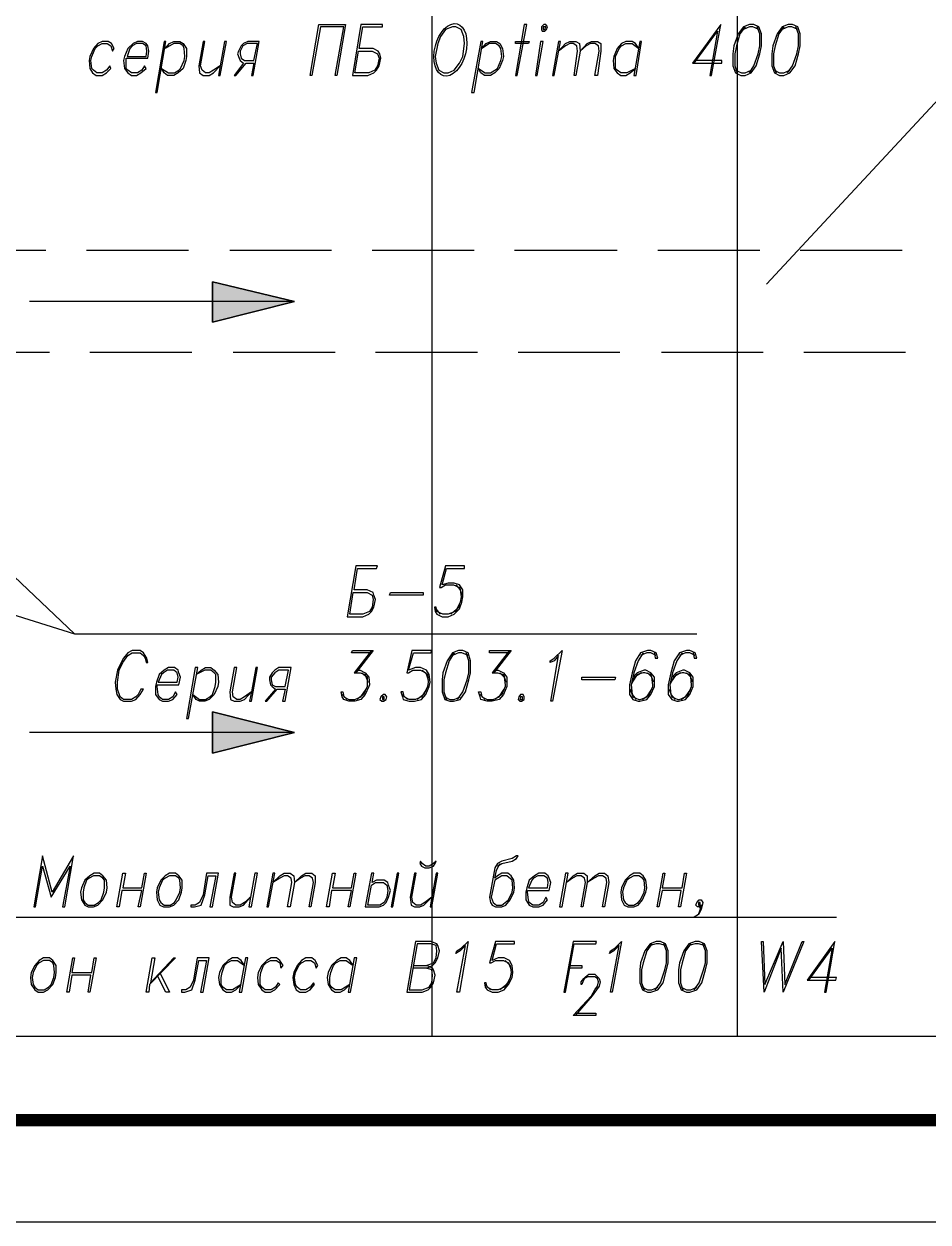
# Model space of a CAD drawing. Header units: millimetres. Extents: x 4241 to 6572, y 870 to 1291.
# Drawn here: x 4945.7 to 4990.1, y 870.7 to 929.4 of the extents above; entities that cross this region are included whole.
import ezdxf
from ezdxf.enums import TextEntityAlignment as Align

# ---------------------------------------------------------------- set-up
doc = ezdxf.new("R2010")
doc.units = ezdxf.units.MM
for name, color, linetype in [('_Штамп_рамка', 7, 'Continuous'), ('PDF _0', 7, 'Continuous'), ('PDF _ОВПД_Основная линия', 7, 'Continuous')]:
    doc.layers.add(name, color=color, linetype=linetype)
doc.styles.add('Romans_2.5', font='romans.shx', dxfattribs={"width": 0.75, "height": 2.5})

# ---------------------------------------------------------------- blocks, each defined once
blk = doc.blocks.new('*U779')
blk.add_lwpolyline([(0, 0), (0, 420), (1189, 420), (1189, 0), (0, 0)])
at = {"const_width": 0.6}
blk.add_lwpolyline([(20, 5), (20, 415), (1184, 415), (1184, 5), (20, 5)], dxfattribs=at)
at = {"style": 'Romans_2.5', "width": 0.75}
blk.add_attdef('ФОРМАТ', text='', height=2.5, dxfattribs=at).set_placement((1149, 2.5), align=Align.MIDDLE_LEFT)

msp = doc.modelspace()

# ---------------------------------------------------------------- linework, layer by layer
at = {"layer": 'PDF _0', "lineweight": 25}
for points in [[(5039.978, 951.6018), (4891.1289, 951.6018), (4891.1289, 956.428), (4884.567, 947.6224), (4884.567, 951.6018), (4855.6946, 951.6018), (4855.6946, 918.9617), (4860.3938, 918.9617), (4851.5882, 912.3575), (4855.6946, 912.3575), (4855.6946, 879.7597), (4884.567, 879.7597), (4884.567, 875.7802), (4891.1289, 884.5858), (4891.1289, 879.7597), (5039.978, 879.7597), (5039.978, 912.3575), (5035.9139, 912.3575), (5044.6772, 918.9617), (5039.978, 918.9617)], [(4959.8383, 926.8783), (4959.7536, 926.8783), (4960.1769, 929.3761), (4961.4893, 929.3761), (4961.066, 926.8783), (4960.9813, 926.8783), (4961.4046, 929.2491), (4960.2616, 929.2491)], [(4962.336, 929.2491), (4963.3097, 929.2491), (4963.3097, 929.3761), (4962.2513, 929.3761), (4961.828, 926.8783), (4962.59, 926.8783), (4962.8864, 927.0053), (4963.0134, 927.1323), (4963.1404, 927.344), (4963.225, 927.725), (4963.1827, 927.9367), (4963.098, 928.0637), (4962.844, 928.1907), (4962.1667, 928.1907)], [(4969.9139, 926.8783), (4970.3796, 929.3761), (4970.2526, 929.3761), (4969.8293, 926.8783)], [(4971.2263, 929.3761), (4971.0993, 929.2491), (4971.0993, 929.1221), (4971.1416, 929.0374), (4971.2687, 929.0374), (4971.3533, 929.1221), (4971.3957, 929.2491), (4971.311, 929.3761)], [(4981.302, 929.3761), (4981.0057, 929.2491), (4980.7516, 928.9104), (4980.54, 928.3177), (4980.4976, 927.9367), (4980.4976, 927.344), (4980.6246, 927.0053), (4980.8787, 926.8783), (4981.0903, 926.8783), (4981.3867, 927.0053), (4981.6407, 927.344), (4981.81, 927.9367), (4981.8947, 928.3177), (4981.8947, 928.9104), (4981.7677, 929.2491), (4981.5137, 929.3761)], [(4983.2071, 929.3761), (4982.9107, 929.2491), (4982.6567, 928.9104), (4982.445, 928.3177), (4982.4027, 927.9367), (4982.4027, 927.344), (4982.5297, 927.0053), (4982.7837, 926.8783), (4982.9954, 926.8783), (4983.2917, 927.0053), (4983.5457, 927.344), (4983.7151, 927.9367), (4983.7998, 928.3177), (4983.7998, 928.9104), (4983.6727, 929.2491), (4983.4187, 929.3761)], [(4966.7388, 929.2491), (4966.4001, 929.1221), (4966.1461, 928.7834), (4966.0191, 928.4447), (4965.8921, 927.8097), (4965.9345, 927.471), (4966.0615, 927.1323), (4966.3155, 927.0053), (4966.5272, 927.0053), (4966.8235, 927.1323), (4967.0775, 927.471), (4967.2468, 927.8097), (4967.3315, 928.4447), (4967.2892, 928.7834), (4967.1622, 929.1221), (4966.9082, 929.2491)], [(4971.184, 929.2491), (4971.184, 929.1221), (4971.2687, 929.1221), (4971.311, 929.2491)], [(4949.9742, 927.217), (4949.9319, 927.344), (4949.7626, 927.1323), (4949.5509, 927.0053), (4949.2969, 927.0053), (4949.1276, 927.1323), (4949.0429, 927.217), (4949.0005, 927.598), (4949.0429, 927.8097), (4949.2122, 928.1907), (4949.3392, 928.3177), (4949.5509, 928.4447), (4949.8049, 928.4447), (4949.9742, 928.3177), (4950.0589, 928.0637), (4950.1436, 928.1907), (4950.0166, 928.4447), (4949.8472, 928.5294), (4949.5509, 928.5294), (4949.3392, 928.4447), (4949.1276, 928.1907), (4948.9582, 927.8097), (4948.9159, 927.598), (4948.9582, 927.217), (4949.0852, 927.0053), (4949.2546, 926.8783), (4949.5509, 926.8783), (4949.7626, 927.0053)], [(4950.7363, 927.725), (4951.7946, 927.725), (4951.837, 928.0637), (4951.7946, 928.3177), (4951.71, 928.4447), (4951.5406, 928.5294), (4951.2866, 928.5294), (4951.075, 928.4447), (4950.8209, 928.1907), (4950.6516, 927.8097), (4950.6093, 927.598), (4950.6516, 927.217), (4950.8209, 927.0053), (4950.9903, 926.8783), (4951.2443, 926.8783), (4951.456, 927.0053), (4951.71, 927.217), (4951.6253, 927.344), (4951.4983, 927.1323), (4951.2866, 927.0053), (4950.9903, 927.0053), (4950.8209, 927.1323), (4950.7363, 927.217), (4950.7363, 927.598)], [(4951.71, 927.8097), (4951.7523, 928.0637), (4951.71, 928.3177), (4951.5406, 928.4447), (4951.2443, 928.4447), (4951.0326, 928.3177), (4950.9056, 928.1907), (4950.7786, 927.8097)], [(4952.2603, 926.0316), (4952.6837, 928.5294), (4952.599, 928.5294), (4952.1757, 926.0316)], [(4952.472, 927.217), (4952.8107, 927.0053), (4953.107, 927.0053), (4953.3187, 927.1323), (4953.4034, 927.217), (4953.5727, 927.598), (4953.615, 927.8097), (4953.5727, 928.1907), (4953.5304, 928.3177), (4953.361, 928.4447), (4953.0647, 928.4447), (4952.6413, 928.1907), (4952.853, 928.4447), (4953.0647, 928.5294), (4953.361, 928.5294), (4953.5304, 928.4447), (4953.6997, 928.1907), (4953.6997, 927.8097), (4953.6574, 927.598), (4953.5304, 927.217), (4953.2764, 927.0053), (4953.0647, 926.8783), (4952.7683, 926.8783), (4952.599, 927.0053)], [(4955.3508, 927.344), (4955.0121, 927.1323), (4954.8004, 927.0053), (4954.6311, 927.0053), (4954.4617, 927.1323), (4954.3771, 927.344), (4954.5887, 928.5294), (4954.5041, 928.5294), (4954.2924, 927.344), (4954.3347, 927.0053), (4954.5041, 926.8783), (4954.8004, 926.8783), (4955.0121, 927.0053), (4955.3508, 927.344), (4955.2661, 926.8783), (4955.3508, 926.8783), (4955.6471, 928.5294), (4955.5624, 928.5294)], [(4956.6208, 927.471), (4957.0018, 927.471), (4956.8748, 926.8783), (4956.9595, 926.8783), (4957.2558, 928.5294), (4956.7055, 928.5294), (4956.4938, 928.4447), (4956.3668, 928.3177), (4956.2398, 928.0637), (4956.1975, 927.9367), (4956.2821, 927.725), (4956.3245, 927.598), (4956.4938, 927.471), (4956.0281, 926.8783), (4956.1128, 926.8783)], [(4957.0018, 927.598), (4957.1712, 928.4447), (4956.6631, 928.4447), (4956.4515, 928.3177), (4956.3245, 928.0637), (4956.3245, 927.9367), (4956.3668, 927.725), (4956.5361, 927.598)], [(4967.7972, 926.0316), (4968.2205, 928.5294), (4968.1359, 928.5294), (4967.6702, 926.0316)], [(4968.0089, 927.217), (4968.3476, 927.0053), (4968.6016, 927.0053), (4968.8132, 927.1323), (4968.9402, 927.217), (4969.1096, 927.598), (4969.1519, 927.8097), (4969.1096, 928.1907), (4969.0249, 928.3177), (4968.8556, 928.4447), (4968.5592, 928.4447), (4968.1782, 928.1907), (4968.3899, 928.4447), (4968.6016, 928.5294), (4968.8979, 928.5294), (4969.0672, 928.4447), (4969.1942, 928.1907), (4969.2366, 927.8097), (4969.1942, 927.598), (4969.0249, 927.217), (4968.8132, 927.0053), (4968.6016, 926.8783), (4968.3052, 926.8783), (4968.1359, 927.0053)], [(4970.4643, 928.4447), (4969.8293, 928.4447), (4969.8293, 928.5294), (4970.5066, 928.5294)], [(4970.8876, 926.8783), (4971.184, 928.5294), (4971.057, 928.5294), (4970.803, 926.8783)], [(4971.7343, 926.8783), (4972.0307, 928.5294), (4971.946, 928.5294), (4971.6497, 926.8783)], [(4972.7927, 926.8783), (4972.708, 926.8783), (4972.8774, 928.0637), (4972.835, 928.3177), (4972.6657, 928.4447), (4972.4964, 928.4447), (4972.2847, 928.3177), (4971.946, 928.0637), (4972.2847, 928.4447), (4972.4964, 928.5294), (4972.7927, 928.5294), (4972.962, 928.4447), (4973.0044, 928.0637)], [(4973.8511, 926.8783), (4973.7241, 926.8783), (4973.9357, 928.0637), (4973.8934, 928.3177), (4973.7241, 928.4447), (4973.5124, 928.4447), (4973.3007, 928.3177), (4973.0044, 928.0637), (4973.3431, 928.4447), (4973.5547, 928.5294), (4973.8511, 928.5294), (4974.0204, 928.4447), (4974.0204, 928.0637)], [(4975.7138, 927.217), (4975.2905, 927.0053), (4974.9941, 927.0053), (4974.8248, 927.1323), (4974.7401, 927.217), (4974.7401, 927.598), (4974.7401, 927.8097), (4974.9094, 928.1907), (4975.0364, 928.3177), (4975.2481, 928.4447), (4975.5445, 928.4447), (4975.8831, 928.1907), (4975.7138, 928.4447), (4975.5445, 928.5294), (4975.2481, 928.5294), (4975.0364, 928.4447), (4974.8248, 928.1907), (4974.6554, 927.8097), (4974.6131, 927.598), (4974.6554, 927.217), (4974.8248, 927.0053), (4974.9941, 926.8783), (4975.2481, 926.8783), (4975.4598, 927.0053)], [(4975.7561, 926.8783), (4976.0101, 928.5294), (4975.9255, 928.5294), (4975.6291, 926.8783)], [(4962.1243, 928.0637), (4962.8017, 928.0637), (4963.0557, 927.9367), (4963.1404, 927.725), (4963.0557, 927.344), (4962.9287, 927.1323), (4962.6324, 927.0053), (4961.955, 927.0053)], [(4958.9916, 915.7866), (4954.9698, 916.7603), (4954.9698, 914.7706)], [(4962.082, 902.7051), (4963.0134, 902.7051), (4963.0557, 902.8321), (4961.9973, 902.8321), (4961.574, 900.3344), (4962.336, 900.3344), (4962.6324, 900.4614), (4962.7594, 900.5884), (4962.8864, 900.8001), (4962.971, 901.1811), (4962.8864, 901.3928), (4962.844, 901.5198), (4962.5477, 901.6468), (4961.9127, 901.6468)], [(4961.8703, 901.5198), (4962.5477, 901.5198), (4962.8017, 901.3928), (4962.844, 901.1811), (4962.8017, 900.8001), (4962.6747, 900.5884), (4962.336, 900.4614), (4961.701, 900.4614)], [(4965.2994, 901.3928), (4963.6484, 901.3928), (4963.6907, 901.5198), (4965.2994, 901.5198)], [(4951.583, 896.7783), (4951.456, 896.7783), (4951.329, 896.5243), (4951.202, 896.3973), (4950.9903, 896.2703), (4950.6093, 896.2703), (4950.4399, 896.3973), (4950.3129, 896.7783), (4950.3129, 897.1169), (4950.3976, 897.7096), (4950.5669, 898.0906), (4950.8209, 898.4293), (4951.0326, 898.5563), (4951.4136, 898.5563), (4951.583, 898.4293), (4951.6676, 898.3023), (4951.71, 898.0906), (4951.7946, 898.0906), (4951.7523, 898.3023), (4951.583, 898.5563), (4951.4136, 898.6833), (4951.0326, 898.6833), (4950.8209, 898.5563), (4950.6093, 898.3023), (4950.4823, 898.0906), (4950.3129, 897.7096), (4950.1859, 897.1169), (4950.2283, 896.7783), (4950.2706, 896.5243), (4950.4399, 896.2703), (4950.6093, 896.1856), (4950.9903, 896.1856), (4951.202, 896.2703), (4951.4136, 896.5243)], [(4967.0352, 898.6833), (4966.7388, 898.5563), (4966.4848, 898.1753), (4966.2731, 897.5826), (4966.2308, 897.244), (4966.2308, 896.6513), (4966.3578, 896.2703), (4966.6118, 896.1856), (4966.7812, 896.1856), (4967.1198, 896.2703), (4967.3739, 896.6513), (4967.5432, 897.244), (4967.6279, 897.5826), (4967.6279, 898.1753), (4967.5009, 898.5563), (4967.2468, 898.6833)], [(4971.6497, 896.1856), (4971.565, 896.1856), (4971.946, 898.4293), (4971.7343, 898.1753), (4971.5227, 898.0906), (4971.5227, 898.1753), (4971.7343, 898.3023), (4972.1153, 898.6833)], [(4952.2603, 896.9899), (4953.3187, 896.9899), (4953.4034, 897.371), (4953.3187, 897.5826), (4953.2764, 897.7096), (4953.107, 897.8366), (4952.8107, 897.8366), (4952.599, 897.7096), (4952.345, 897.498), (4952.218, 897.1169), (4952.1757, 896.9053), (4952.1757, 896.5243), (4952.345, 896.2703), (4952.5143, 896.1856), (4952.8107, 896.1856), (4953.0224, 896.2703), (4953.234, 896.5243), (4953.1494, 896.6513), (4953.0224, 896.3973), (4952.8107, 896.2703), (4952.5143, 896.2703), (4952.345, 896.3973), (4952.3027, 896.5243), (4952.2603, 896.9053)], [(4953.234, 897.1169), (4953.2764, 897.371), (4953.234, 897.5826), (4953.0647, 897.7096), (4952.7683, 897.7096), (4952.5567, 897.5826), (4952.472, 897.498), (4952.3027, 897.1169)], [(4953.7844, 895.3389), (4954.2501, 897.8366), (4954.1231, 897.8366), (4953.6997, 895.3389)], [(4953.9961, 896.5243), (4954.3347, 896.2703), (4954.6311, 896.2703), (4954.8427, 896.3973), (4954.9698, 896.5243), (4955.0968, 896.9053), (4955.1391, 897.1169), (4955.1391, 897.498), (4955.0544, 897.5826), (4954.8851, 897.7096), (4954.5887, 897.7096), (4954.1654, 897.498), (4954.4194, 897.7096), (4954.6311, 897.8366), (4954.8851, 897.8366), (4955.0544, 897.7096), (4955.2238, 897.498), (4955.2661, 897.1169), (4955.2238, 896.9053), (4955.0544, 896.5243), (4954.8004, 896.2703), (4954.5887, 896.1856), (4954.3347, 896.1856), (4954.1654, 896.2703)], [(4956.8748, 896.6513), (4956.5361, 896.3973), (4956.3245, 896.2703), (4956.1551, 896.2703), (4955.9858, 896.3973), (4955.9435, 896.6513), (4956.1551, 897.8366), (4956.0281, 897.8366), (4955.8164, 896.6513), (4955.8588, 896.2703), (4956.0281, 896.1856), (4956.3245, 896.1856), (4956.5361, 896.2703), (4956.8748, 896.6513), (4956.7902, 896.1856), (4956.8748, 896.1856), (4957.1712, 897.8366), (4957.0865, 897.8366)], [(4958.1449, 896.7783), (4958.5259, 896.7783), (4958.3989, 896.1856), (4958.5259, 896.1856), (4958.8222, 897.8366), (4958.2295, 897.8366), (4958.0179, 897.7096), (4957.8909, 897.5826), (4957.7639, 897.371), (4957.7639, 897.244), (4957.8062, 896.9899), (4957.8909, 896.9053), (4958.0602, 896.7783), (4957.5522, 896.1856), (4957.6368, 896.1856)], [(4958.5259, 896.9053), (4958.6952, 897.7096), (4958.2295, 897.7096), (4958.0179, 897.5826), (4957.8485, 897.371), (4957.8485, 897.244), (4957.8909, 896.9899), (4958.0602, 896.9053)], [(4974.6978, 897.244), (4973.089, 897.244), (4973.089, 897.371), (4974.7401, 897.371)], [(4963.352, 896.5243), (4963.225, 896.3973), (4963.1827, 896.2703), (4963.2674, 896.1856), (4963.352, 896.1856), (4963.479, 896.2703), (4963.5214, 896.3973), (4963.4367, 896.5243)], [(4970.0833, 896.5243), (4969.9986, 896.3973), (4969.9563, 896.2703), (4970.0409, 896.1856), (4970.1256, 896.1856), (4970.2526, 896.2703), (4970.2526, 896.3973), (4970.2103, 896.5243)], [(4963.3097, 896.3973), (4963.3097, 896.2703), (4963.3944, 896.2703), (4963.3944, 896.3973)], [(4970.0833, 896.3973), (4970.0409, 896.2703), (4970.1679, 896.2703), (4970.1679, 896.3973)], [(4958.9916, 894.6615), (4954.9698, 895.6776), (4954.9698, 893.6455)], [(4947.6035, 886.1099), (4947.7305, 886.1099), (4948.1539, 888.6077), (4947.0955, 886.8296), (4946.6298, 888.6077), (4946.2065, 886.1099), (4946.2911, 886.1099), (4946.6298, 888.0996), (4947.0531, 886.5756), (4947.9845, 888.0996)], [(4965.9345, 888.3536), (4965.8075, 888.2266), (4965.5958, 888.0996), (4965.4264, 888.0996), (4965.2571, 888.2266), (4965.1724, 888.3536), (4965.1301, 888.2266), (4965.2148, 888.0996), (4965.3841, 888.015), (4965.5958, 888.015), (4965.8075, 888.0996), (4965.8921, 888.2266)], [(4949.1699, 887.761), (4948.9582, 887.634), (4948.7042, 887.4223), (4948.5349, 887.0413), (4948.4925, 886.8296), (4948.5349, 886.4486), (4948.7042, 886.1946), (4948.8735, 886.1099), (4949.1276, 886.1099), (4949.3392, 886.1946), (4949.5932, 886.4486), (4949.7626, 886.8296), (4949.8049, 887.0413), (4949.7626, 887.4223), (4949.5932, 887.634), (4949.4239, 887.761)], [(4949.1276, 887.634), (4948.9159, 887.5069), (4948.7889, 887.4223), (4948.6619, 887.0413), (4948.6195, 886.8296), (4948.6195, 886.4486), (4948.7042, 886.3216), (4948.8735, 886.1946), (4949.1699, 886.1946), (4949.3816, 886.3216), (4949.5086, 886.4486), (4949.6356, 886.8296), (4949.6779, 887.0413), (4949.6779, 887.4223), (4949.5932, 887.5069), (4949.4239, 887.634)], [(4950.3976, 886.1099), (4950.2706, 886.1099), (4950.5669, 887.761), (4950.6939, 887.761), (4950.5669, 887.0413), (4951.4983, 887.0413), (4951.6253, 887.761), (4951.71, 887.761), (4951.4136, 886.1099), (4951.329, 886.1099), (4951.4983, 886.9143), (4950.5246, 886.9143)], [(4952.853, 887.761), (4952.6413, 887.634), (4952.4297, 887.4223), (4952.2603, 887.0413), (4952.218, 886.8296), (4952.2603, 886.4486), (4952.3873, 886.1946), (4952.5567, 886.1099), (4952.853, 886.1099), (4953.0647, 886.1946), (4953.3187, 886.4486), (4953.4457, 886.8296), (4953.488, 887.0413), (4953.488, 887.4223), (4953.3187, 887.634), (4953.1494, 887.761)], [(4952.853, 887.634), (4952.6413, 887.5069), (4952.5143, 887.4223), (4952.345, 887.0413), (4952.3027, 886.8296), (4952.345, 886.4486), (4952.4297, 886.3216), (4952.599, 886.1946), (4952.8953, 886.1946), (4953.107, 886.3216), (4953.1917, 886.4486), (4953.361, 886.8296), (4953.4034, 887.0413), (4953.361, 887.4223), (4953.3187, 887.5069), (4953.1494, 887.634)], [(4954.8427, 886.1099), (4954.9698, 886.1099), (4955.2661, 887.761), (4954.6734, 887.761), (4954.5041, 886.7026), (4954.3347, 886.3216), (4954.1231, 886.1946), (4953.9114, 886.1946), (4953.9114, 886.1099), (4954.0807, 886.1099), (4954.4194, 886.1946), (4954.5887, 886.7026), (4954.7581, 887.634), (4955.1391, 887.634)], [(4956.8325, 886.5756), (4956.5361, 886.3216), (4956.3245, 886.1946), (4956.1128, 886.1946), (4955.9435, 886.3216), (4955.9011, 886.5756), (4956.1128, 887.761), (4956.0281, 887.761), (4955.8164, 886.5756), (4955.8164, 886.1946), (4955.9858, 886.1099), (4956.2821, 886.1099), (4956.4938, 886.1946), (4956.8325, 886.5756), (4956.7478, 886.1099), (4956.8748, 886.1099), (4957.1712, 887.761), (4957.0442, 887.761)], [(4957.7215, 886.1099), (4958.0179, 887.761), (4957.9332, 887.761), (4957.6368, 886.1099)], [(4958.7799, 886.1099), (4958.6529, 886.1099), (4958.8646, 887.2953), (4958.8222, 887.5069), (4958.6529, 887.634), (4958.4835, 887.634), (4958.2719, 887.5069), (4957.9332, 887.2953), (4958.2719, 887.634), (4958.4835, 887.761), (4958.7799, 887.761), (4958.9492, 887.634), (4958.9916, 887.2953)], [(4959.7959, 886.1099), (4959.7113, 886.1099), (4959.9229, 887.2953), (4959.8806, 887.5069), (4959.7113, 887.634), (4959.4996, 887.634), (4959.2879, 887.5069), (4958.9916, 887.2953), (4959.3302, 887.634), (4959.5419, 887.761), (4959.8383, 887.761), (4960.0076, 887.634), (4960.0076, 887.2953)], [(4960.685, 886.1099), (4960.5579, 886.1099), (4960.8543, 887.761), (4960.9813, 887.761), (4960.8543, 887.0413), (4961.7857, 887.0413), (4961.9127, 887.761), (4961.9973, 887.761), (4961.701, 886.1099), (4961.6163, 886.1099), (4961.7857, 886.9143), (4960.812, 886.9143)], [(4962.7594, 887.761), (4962.463, 886.1099), (4963.1404, 886.1099), (4963.352, 886.1946), (4963.479, 886.3216), (4963.6061, 886.5756), (4963.6907, 886.9143), (4963.6061, 887.1683), (4963.5637, 887.2953), (4963.3944, 887.4223), (4963.0134, 887.4223), (4962.8017, 887.2953), (4962.8864, 887.761)], [(4964.1141, 887.761), (4964.0294, 887.761), (4963.7331, 886.1099), (4963.8177, 886.1099)], [(4965.7228, 886.5756), (4965.3841, 886.3216), (4965.1724, 886.1946), (4964.9608, 886.1946), (4964.7914, 886.3216), (4964.7491, 886.5756), (4964.9608, 887.761), (4964.8761, 887.761), (4964.6644, 886.5756), (4964.7068, 886.1946), (4964.8761, 886.1099), (4965.1301, 886.1099), (4965.3418, 886.1946), (4965.7228, 886.5756), (4965.6381, 886.1099), (4965.7228, 886.1099), (4966.0191, 887.761), (4965.9345, 887.761)], [(4968.8132, 887.4223), (4968.6439, 886.5756), (4968.7286, 886.3216), (4968.8979, 886.1946), (4969.1519, 886.1946), (4969.4906, 886.4486), (4969.6599, 886.8296), (4969.7023, 887.0413), (4969.6599, 887.4223), (4969.4059, 887.634), (4969.1519, 887.634)], [(4970.422, 886.9143), (4971.4803, 886.9143), (4971.565, 887.2953), (4971.4803, 887.5069), (4971.438, 887.634), (4971.2687, 887.761), (4970.9723, 887.761), (4970.7606, 887.634), (4970.5066, 887.4223), (4970.3796, 887.0413), (4970.3373, 886.8296), (4970.3373, 886.4486), (4970.5066, 886.1946), (4970.676, 886.1099), (4970.9723, 886.1099), (4971.184, 886.1946), (4971.3957, 886.4486), (4971.311, 886.5756), (4971.184, 886.3216), (4970.9723, 886.1946), (4970.676, 886.1946), (4970.5066, 886.3216), (4970.4643, 886.4486), (4970.422, 886.8296)], [(4971.3957, 887.0413), (4971.438, 887.2953), (4971.3957, 887.5069), (4971.2263, 887.634), (4970.93, 887.634), (4970.7183, 887.5069), (4970.6336, 887.4223), (4970.4643, 887.0413)], [(4972.1153, 886.1099), (4972.4117, 887.761), (4972.2847, 887.761), (4971.9883, 886.1099)], [(4973.1314, 886.1099), (4973.0467, 886.1099), (4973.2584, 887.2953), (4973.2161, 887.5069), (4973.0467, 887.634), (4972.835, 887.634), (4972.6234, 887.5069), (4972.327, 887.2953), (4972.6657, 887.634), (4972.8774, 887.761), (4973.1737, 887.761), (4973.3431, 887.634), (4973.3431, 887.2953)], [(4974.1898, 886.1099), (4974.1051, 886.1099), (4974.3168, 887.2953), (4974.2744, 887.5069), (4974.1051, 887.634), (4973.8934, 887.634), (4973.6817, 887.5069), (4973.3431, 887.2953), (4973.7241, 887.634), (4973.9357, 887.761), (4974.1898, 887.761), (4974.3591, 887.634), (4974.4014, 887.2953)], [(4975.6291, 887.761), (4975.4175, 887.634), (4975.2058, 887.4223), (4975.0364, 887.0413), (4974.9941, 886.8296), (4975.0364, 886.4486), (4975.1635, 886.1946), (4975.3328, 886.1099), (4975.6291, 886.1099), (4975.8408, 886.1946), (4976.0525, 886.4486), (4976.2218, 886.8296), (4976.2642, 887.0413), (4976.2218, 887.4223), (4976.0948, 887.634), (4975.9255, 887.761)], [(4975.6291, 887.634), (4975.4175, 887.5069), (4975.2905, 887.4223), (4975.1211, 887.0413), (4975.0788, 886.8296), (4975.1211, 886.4486), (4975.2058, 886.3216), (4975.3751, 886.1946), (4975.6291, 886.1946), (4975.8408, 886.3216), (4975.9678, 886.4486), (4976.1372, 886.8296), (4976.1795, 887.0413), (4976.1372, 887.4223), (4976.0525, 887.5069), (4975.8831, 887.634)], [(4976.8568, 886.1099), (4976.7722, 886.1099), (4977.0685, 887.761), (4977.1532, 887.761), (4977.0262, 887.0413), (4977.9999, 887.0413), (4978.1269, 887.761), (4978.2116, 887.761), (4977.9152, 886.1099), (4977.8305, 886.1099), (4977.9576, 886.9143), (4977.0262, 886.9143)], [(4962.7594, 887.1683), (4962.971, 887.2953), (4963.352, 887.2953), (4963.5214, 887.1683), (4963.5637, 886.9143), (4963.5214, 886.5756), (4963.3944, 886.3216), (4963.1827, 886.1946), (4962.59, 886.1946)], [(4978.8042, 886.3216), (4978.8042, 886.1946), (4978.8889, 886.1946), (4978.8889, 886.3216)], [(4967.0775, 881.9188), (4966.9505, 881.9188), (4967.3739, 884.2048), (4967.1198, 883.9508), (4966.9082, 883.8238), (4966.9505, 883.9508), (4967.1622, 884.0778), (4967.5009, 884.4165)], [(4973.8087, 884.4165), (4972.6657, 884.4165), (4972.2, 881.9188), (4972.2847, 881.9188), (4972.708, 884.2895), (4973.7664, 884.2895)], [(4974.5708, 881.9188), (4974.4861, 881.9188), (4974.9094, 884.2048), (4974.6554, 883.9508), (4974.4438, 883.8238), (4974.4861, 883.9508), (4974.6978, 884.0778), (4975.0364, 884.4165)], [(4976.7298, 884.4165), (4976.4335, 884.2895), (4976.1795, 883.9508), (4975.9678, 883.3581), (4975.9255, 883.0195), (4975.9255, 882.3844), (4976.0525, 882.0458), (4976.3065, 881.9188), (4976.4758, 881.9188), (4976.8145, 882.0458), (4977.0685, 882.3844), (4977.2379, 883.0195), (4977.3225, 883.3581), (4977.3225, 883.9508), (4977.1955, 884.2895), (4976.9415, 884.4165)], [(4978.6349, 884.4165), (4978.3386, 884.2895), (4978.0846, 883.9508), (4977.8729, 883.3581), (4977.8305, 883.0195), (4977.8305, 882.3844), (4977.9576, 882.0458), (4978.2116, 881.9188), (4978.3809, 881.9188), (4978.7196, 882.0458), (4978.9736, 882.3844), (4979.1429, 883.0195), (4979.2276, 883.3581), (4979.2276, 883.9508), (4979.1006, 884.2895), (4978.8466, 884.4165)], [(4982.9531, 881.9188), (4982.8684, 884.0778), (4982.0217, 881.9188), (4981.8947, 884.4165), (4981.9794, 884.4165), (4982.064, 882.2998), (4982.9531, 884.4165), (4983.0377, 882.2998), (4983.8844, 884.4165), (4983.9691, 884.4165)], [(4946.6721, 883.6121), (4946.4605, 883.4851), (4946.2488, 883.2311), (4946.0794, 882.8925), (4946.0371, 882.6384), (4946.0794, 882.2998), (4946.2488, 882.0458), (4946.4181, 881.9188), (4946.6721, 881.9188), (4946.8838, 882.0458), (4947.1378, 882.2998), (4947.2648, 882.6384), (4947.3072, 882.8925), (4947.3072, 883.2311), (4947.1378, 883.4851), (4946.9685, 883.6121)], [(4947.9422, 881.9188), (4947.8152, 881.9188), (4948.1115, 883.6121), (4948.1962, 883.6121), (4948.0692, 882.8925), (4949.0429, 882.8925), (4949.1699, 883.6121), (4949.2546, 883.6121), (4948.9582, 881.9188), (4948.8735, 881.9188), (4949.0005, 882.7655), (4948.0692, 882.7655)], [(4951.9216, 882.3844), (4953.0647, 883.6121), (4953.1494, 883.6121), (4951.8793, 882.2998), (4951.837, 881.9188), (4951.71, 881.9188), (4952.0063, 883.6121), (4952.1333, 883.6121)], [(4954.3771, 881.9188), (4954.5041, 881.9188), (4954.8004, 883.6121), (4954.2077, 883.6121), (4954.0384, 882.5114), (4953.869, 882.1728), (4953.6574, 882.0458), (4953.4457, 882.0458), (4953.4457, 881.9188), (4953.615, 881.9188), (4953.9537, 882.0458), (4954.1231, 882.5114), (4954.2924, 883.4851), (4954.6734, 883.4851)], [(4956.3668, 882.2998), (4955.9435, 882.0458), (4955.6471, 882.0458), (4955.4778, 882.1728), (4955.3931, 882.2998), (4955.3931, 882.6384), (4955.4354, 882.8925), (4955.5624, 883.2311), (4955.6894, 883.3581), (4955.9011, 883.4851), (4956.1975, 883.4851), (4956.5361, 883.2311), (4956.3668, 883.4851), (4956.1975, 883.6121), (4955.9435, 883.6121), (4955.7318, 883.4851), (4955.4778, 883.2311), (4955.3084, 882.8925), (4955.2661, 882.6384), (4955.3084, 882.2998), (4955.4778, 882.0458), (4955.6471, 881.9188), (4955.9011, 881.9188), (4956.1128, 882.0458)], [(4956.4091, 881.9188), (4956.7055, 883.6121), (4956.5785, 883.6121), (4956.2821, 881.9188)], [(4958.2719, 882.2998), (4958.1872, 882.3844), (4958.0602, 882.1728), (4957.8485, 882.0458), (4957.5522, 882.0458), (4957.3828, 882.1728), (4957.2982, 882.2998), (4957.2982, 882.6384), (4957.3405, 882.8925), (4957.4675, 883.2311), (4957.5945, 883.3581), (4957.8062, 883.4851), (4958.1025, 883.4851), (4958.2719, 883.3581), (4958.3142, 883.1041), (4958.4412, 883.2311), (4958.2719, 883.4851), (4958.1025, 883.6121), (4957.8485, 883.6121), (4957.6368, 883.4851), (4957.3828, 883.2311), (4957.2135, 882.8925), (4957.1712, 882.6384), (4957.2135, 882.2998), (4957.3828, 882.0458), (4957.5522, 881.9188), (4957.8062, 881.9188), (4958.0179, 882.0458)], [(4959.9653, 882.2998), (4959.9229, 882.3844), (4959.7536, 882.1728), (4959.5419, 882.0458), (4959.2879, 882.0458), (4959.1186, 882.1728), (4959.0339, 882.2998), (4958.9916, 882.6384), (4959.0339, 882.8925), (4959.2032, 883.2311), (4959.3302, 883.3581), (4959.5419, 883.4851), (4959.7959, 883.4851), (4959.9653, 883.3581), (4960.0499, 883.1041), (4960.1346, 883.2311), (4960.0076, 883.4851), (4959.8383, 883.6121), (4959.5419, 883.6121), (4959.3302, 883.4851), (4959.1186, 883.2311), (4958.9492, 882.8925), (4958.9069, 882.6384), (4958.9492, 882.2998), (4959.0762, 882.0458), (4959.2456, 881.9188), (4959.5419, 881.9188), (4959.7536, 882.0458)], [(4961.701, 882.2998), (4961.2776, 882.0458), (4960.9813, 882.0458), (4960.812, 882.1728), (4960.7273, 882.2998), (4960.7273, 882.6384), (4960.7696, 882.8925), (4960.8966, 883.2311), (4961.0236, 883.3581), (4961.2353, 883.4851), (4961.5316, 883.4851), (4961.8703, 883.2311), (4961.701, 883.4851), (4961.5316, 883.6121), (4961.2776, 883.6121), (4961.066, 883.4851), (4960.812, 883.2311), (4960.6426, 882.8925), (4960.6003, 882.6384), (4960.6426, 882.2998), (4960.812, 882.0458), (4960.9813, 881.9188), (4961.2353, 881.9188), (4961.447, 882.0458)], [(4961.7433, 881.9188), (4962.0397, 883.6121), (4961.9127, 883.6121), (4961.6163, 881.9188)], [(4946.6721, 883.4851), (4946.4605, 883.3581), (4946.3335, 883.2311), (4946.1641, 882.8925), (4946.1218, 882.6384), (4946.1641, 882.2998), (4946.2488, 882.1728), (4946.4181, 882.0458), (4946.7145, 882.0458), (4946.9261, 882.1728), (4947.0531, 882.2998), (4947.1802, 882.6384), (4947.2225, 882.8925), (4947.1802, 883.2311), (4947.1378, 883.3581), (4946.9685, 883.4851)]]:
    msp.add_lwpolyline(points, close=True, dxfattribs=at)
at = {"layer": 'PDF _0', "lineweight": 30}
for points in [[(4965.7228, 951.6018), (4965.7228, 879.7597)], [(4980.7093, 951.6018), (4980.7093, 879.7597)]]:
    msp.add_lwpolyline(points, dxfattribs=at)
at = {"layer": 'PDF _0', "lineweight": 25}
for points in [[(4978.5926, 927.471), (4979.7356, 929.0374), (4979.3546, 926.8783), (4979.4393, 926.8783), (4979.905, 929.3761), (4978.5079, 927.471), (4979.9473, 927.471), (4979.9473, 927.598), (4978.6349, 927.598)], [(4981.0903, 929.2491), (4980.8363, 928.9104), (4980.667, 928.3177), (4980.5823, 927.9367), (4980.5823, 927.344), (4980.7093, 927.0053)], [(4981.7677, 929.1221), (4981.4713, 929.2491), (4981.302, 929.2491), (4981.0057, 929.1221)], [(4981.302, 927.0053), (4981.5137, 927.344), (4981.7253, 927.9367), (4981.81, 928.3177), (4981.81, 928.9104), (4981.683, 929.2491)], [(4982.9954, 929.2491), (4982.7414, 928.9104), (4982.572, 928.3177), (4982.4874, 927.9367), (4982.4874, 927.344), (4982.6144, 927.0053)], [(4983.6727, 929.1221), (4983.3764, 929.2491), (4983.2071, 929.2491), (4982.9107, 929.1221)], [(4983.1647, 927.0053), (4983.4187, 927.344), (4983.6304, 927.9367), (4983.7151, 928.3177), (4983.7151, 928.9104), (4983.5881, 929.2491)], [(4980.6246, 927.1323), (4980.921, 927.0053), (4981.0903, 927.0053), (4981.3867, 927.1323)], [(4982.5297, 927.1323), (4982.7837, 927.0053), (4982.9954, 927.0053), (4983.2917, 927.1323)], [(4982.1487, 916.6333), (4991.039, 926.201), (5038.581, 926.201)], [(4954.9698, 914.7706), (4954.9698, 916.7603), (4958.9916, 915.7866), (4954.9698, 914.7706), (4954.9698, 916.7603), (4958.9916, 915.7866), (4945.9948, 915.7866)], [(4937.3585, 909.7751), (4948.1962, 899.4877), (4978.7196, 899.4877)], [(4916.3181, 909.3517), (4937.6125, 885.6019), (4985.5778, 885.6019)], [(4934.4374, 903.8058), (4948.1962, 899.4877)], [(4967.1198, 900.9271), (4966.8658, 900.5884), (4966.5272, 900.4614), (4966.2731, 900.4614), (4965.9768, 900.5884), (4965.9345, 900.8001), (4965.8498, 900.8001), (4965.8921, 900.5884), (4965.9768, 900.4614), (4966.2308, 900.3344), (4966.5272, 900.3344), (4966.8235, 900.4614), (4967.0775, 900.7154), (4967.2045, 901.0541), (4967.2468, 901.3081), (4967.2468, 901.6468), (4967.0775, 901.9008), (4966.8235, 901.9855), (4966.5272, 901.9855), (4966.2308, 901.9008), (4966.4425, 902.7051), (4967.3315, 902.7051), (4967.3315, 902.8321), (4966.4001, 902.8321), (4966.1038, 901.7738), (4966.1885, 901.7738), (4966.4001, 901.9008), (4966.7812, 901.9008), (4967.0775, 901.7738), (4967.2045, 901.3928)], [(4966.9082, 901.9008), (4967.1198, 901.6468), (4967.1622, 901.3081), (4967.1198, 901.0541), (4966.9505, 900.7154), (4966.6542, 900.4614)], [(4966.1461, 900.4614), (4965.9345, 900.7154)], [(4962.7594, 898.5563), (4961.7857, 898.5563), (4961.828, 898.6833), (4962.844, 898.6833), (4961.9973, 897.5826)], [(4962.7594, 898.6833), (4961.9127, 897.5826), (4962.209, 897.5826), (4962.463, 897.498), (4962.59, 897.1169)], [(4965.4688, 896.7783), (4965.2148, 896.3973), (4964.9184, 896.2703), (4964.6221, 896.2703), (4964.3681, 896.3973), (4964.3257, 896.6513), (4964.1987, 896.6513), (4964.2834, 896.3973), (4964.3257, 896.2703), (4964.6221, 896.1856), (4964.8761, 896.1856), (4965.2148, 896.2703), (4965.4264, 896.5243), (4965.5958, 896.9053), (4965.6381, 897.1169), (4965.5958, 897.498), (4965.4688, 897.7096), (4965.1724, 897.8366), (4964.9184, 897.8366), (4964.5798, 897.7096), (4964.8338, 898.5563), (4965.6805, 898.5563), (4965.7228, 898.6833), (4964.7491, 898.6833), (4964.4951, 897.5826), (4964.5798, 897.5826), (4964.7914, 897.7096), (4965.1724, 897.7096), (4965.4264, 897.5826), (4965.5535, 897.244)], [(4966.8235, 898.5563), (4966.5695, 898.1753), (4966.4001, 897.5826), (4966.3155, 897.244), (4966.3155, 896.6513), (4966.4425, 896.2703)], [(4967.5009, 898.4293), (4967.2045, 898.5563), (4967.0352, 898.5563), (4966.7388, 898.4293)], [(4966.9928, 896.2703), (4967.2468, 896.6513), (4967.4585, 897.244), (4967.5432, 897.5826), (4967.5432, 898.1753), (4967.4162, 898.5563)], [(4969.4906, 898.5563), (4968.5592, 898.5563), (4968.5592, 898.6833), (4969.6176, 898.6833), (4968.7709, 897.5826)], [(4969.5329, 898.6833), (4968.6862, 897.5826), (4968.9402, 897.5826), (4969.2366, 897.498), (4969.3636, 897.1169)], [(4976.6452, 898.5563), (4976.6875, 898.3023), (4976.8145, 898.3023), (4976.7298, 898.5563), (4976.4758, 898.6833), (4976.3065, 898.6833), (4975.9678, 898.5563), (4975.7138, 898.1753), (4975.5445, 897.5826), (4975.4175, 896.9899), (4975.4175, 896.5243), (4975.5868, 896.2703), (4975.8408, 896.1856), (4975.9255, 896.1856), (4976.2642, 896.2703), (4976.4758, 896.5243), (4976.6452, 896.9053), (4976.6452, 896.9899), (4976.6452, 897.371), (4976.4758, 897.5826), (4976.2218, 897.7096), (4976.1372, 897.7096), (4975.7985, 897.5826), (4975.5868, 897.371)], [(4976.0948, 898.5563), (4975.8408, 898.1753), (4975.6291, 897.5826), (4975.5021, 896.9899), (4975.5445, 896.5243), (4975.7561, 896.2703)], [(4976.7298, 898.4293), (4976.4758, 898.5563), (4976.2642, 898.5563), (4975.9678, 898.4293)], [(4978.5502, 898.5563), (4978.5926, 898.3023), (4978.7196, 898.3023), (4978.6349, 898.5563), (4978.3809, 898.6833), (4978.2116, 898.6833), (4977.8729, 898.5563), (4977.6189, 898.1753), (4977.4495, 897.5826), (4977.3225, 896.9899), (4977.3225, 896.5243), (4977.4919, 896.2703), (4977.7459, 896.1856), (4977.8305, 896.1856), (4978.1692, 896.2703), (4978.3809, 896.5243), (4978.5502, 896.9053), (4978.5502, 896.9899), (4978.5502, 897.371), (4978.3809, 897.5826), (4978.1269, 897.7096), (4978.0422, 897.7096), (4977.7035, 897.5826), (4977.4919, 897.371)], [(4977.9999, 898.5563), (4977.7459, 898.1753), (4977.5342, 897.5826), (4977.4072, 896.9899), (4977.4495, 896.5243), (4977.6612, 896.2703)], [(4978.6349, 898.4293), (4978.3809, 898.5563), (4978.1692, 898.5563), (4977.8729, 898.4293)], [(4962.0397, 897.7096), (4962.209, 897.7096), (4962.463, 897.5826), (4962.6324, 897.371), (4962.6747, 896.9899), (4962.6324, 896.9053), (4962.463, 896.5243), (4962.2513, 896.2703), (4961.955, 896.1856), (4961.6587, 896.1856), (4961.4046, 896.2703), (4961.32, 896.3973), (4961.2776, 896.6513), (4961.3623, 896.6513), (4961.4046, 896.3973), (4961.6587, 896.2703), (4961.955, 896.2703), (4962.2513, 896.3973), (4962.5053, 896.7783)], [(4965.2571, 897.7096), (4965.5111, 897.498), (4965.5535, 897.1169), (4965.5111, 896.9053), (4965.3418, 896.5243), (4965.0031, 896.2703)], [(4968.7709, 897.7096), (4968.9826, 897.7096), (4969.2366, 897.5826), (4969.4059, 897.371), (4969.4059, 896.9899), (4969.4059, 896.9053), (4969.2366, 896.5243), (4969.0249, 896.2703), (4968.6862, 896.1856), (4968.4322, 896.1856), (4968.1359, 896.2703), (4968.0935, 896.3973), (4968.0089, 896.6513), (4968.1359, 896.6513), (4968.1782, 896.3973), (4968.4322, 896.2703), (4968.7286, 896.2703), (4969.0249, 896.3973), (4969.2789, 896.7783)], [(4962.2937, 897.5826), (4962.5477, 897.371), (4962.5477, 896.9899), (4962.5477, 896.9053), (4962.3783, 896.5243), (4962.0397, 896.2703)], [(4969.0672, 897.5826), (4969.2789, 897.371), (4969.3213, 896.9899), (4969.3213, 896.9053), (4969.1519, 896.5243), (4968.8132, 896.2703)], [(4976.0101, 897.5826), (4975.6715, 897.371), (4975.5021, 896.9899)], [(4976.6028, 897.1169), (4976.4758, 897.498), (4976.1795, 897.5826), (4976.0948, 897.5826), (4975.7985, 897.498), (4975.5445, 897.1169)], [(4976.0525, 896.2703), (4976.3912, 896.5243), (4976.5605, 896.9053), (4976.5605, 896.9899), (4976.5182, 897.371), (4976.3065, 897.5826)], [(4977.9152, 897.5826), (4977.5765, 897.371), (4977.4072, 896.9899)], [(4978.5079, 897.1169), (4978.3809, 897.498), (4978.0846, 897.5826), (4977.9999, 897.5826), (4977.7035, 897.498), (4977.4495, 897.1169)], [(4977.9576, 896.2703), (4978.2962, 896.5243), (4978.4656, 896.9053), (4978.4656, 896.9899), (4978.4232, 897.371), (4978.2116, 897.5826)], [(4961.574, 896.2703), (4961.32, 896.5243)], [(4964.5374, 896.2703), (4964.2834, 896.5243)], [(4968.3476, 896.2703), (4968.0935, 896.5243)], [(4975.4598, 896.7783), (4975.5868, 896.3973), (4975.8831, 896.2703), (4975.9678, 896.2703), (4976.2642, 896.3973), (4976.5182, 896.7783)], [(4977.3649, 896.7783), (4977.4919, 896.3973), (4977.7882, 896.2703), (4977.8729, 896.2703), (4978.1692, 896.3973), (4978.4232, 896.7783)], [(4966.3578, 896.3973), (4966.6118, 896.2703), (4966.8235, 896.2703), (4967.1198, 896.3973)], [(4954.9698, 893.6455), (4954.9698, 895.6776), (4958.9916, 894.6615), (4954.9698, 893.6455), (4954.9698, 895.6776), (4958.9916, 894.6615), (4945.9948, 894.6615)], [(4968.9402, 888.0996), (4969.1519, 888.2266), (4969.6599, 888.3536), (4969.8716, 888.4806), (4969.9563, 888.6077), (4969.8716, 888.6077), (4969.6599, 888.4806), (4969.1519, 888.3536), (4968.9402, 888.2266), (4968.8132, 888.015), (4968.5592, 886.5756), (4968.6016, 886.3216), (4968.6862, 886.1946), (4968.8556, 886.1099), (4969.1519, 886.1099), (4969.3636, 886.1946), (4969.5753, 886.4486), (4969.7446, 886.8296), (4969.7869, 887.0413), (4969.7446, 887.4223), (4969.6176, 887.634), (4969.4483, 887.761), (4969.1519, 887.761), (4968.9402, 887.634), (4968.8132, 887.5069), (4968.8979, 887.888), (4969.0672, 888.2266)], [(4978.8042, 885.7289), (4978.9736, 886.1946), (4978.8466, 886.1099), (4978.7619, 886.1099), (4978.6772, 886.1946), (4978.7196, 886.3216), (4978.8466, 886.4486), (4978.9313, 886.4486), (4979.0159, 886.3216), (4978.9313, 885.9829), (4978.8042, 885.7289), (4978.5926, 885.6019)], [(4978.8466, 886.1099), (4978.9313, 885.9829)], [(4965.4688, 883.1041), (4965.7651, 883.2311), (4965.8921, 883.3581), (4966.0191, 883.6121), (4966.1038, 883.9508), (4966.0191, 884.2048), (4965.9768, 884.2895), (4965.6805, 884.4165), (4964.9184, 884.4165), (4964.4951, 881.9188), (4965.2571, 881.9188), (4965.5535, 882.0458), (4965.6805, 882.1728), (4965.8075, 882.3844), (4965.8921, 882.7655), (4965.8075, 883.0195), (4965.7651, 883.1041), (4965.4688, 883.2311)], [(4964.8338, 883.2311), (4965.4688, 883.2311), (4965.8075, 883.3581), (4965.9345, 883.6121), (4965.9768, 883.9508), (4965.9345, 884.2048), (4965.6805, 884.2895), (4965.0031, 884.2895), (4964.6221, 882.0458), (4965.2571, 882.0458), (4965.5958, 882.1728), (4965.7228, 882.3844), (4965.7651, 882.7655), (4965.7228, 883.0195), (4965.4688, 883.1041), (4964.7914, 883.1041)], [(4969.5329, 882.5114), (4969.2789, 882.1728), (4968.9826, 882.0458), (4968.6862, 882.0458), (4968.4322, 882.1728), (4968.3899, 882.3844), (4968.3052, 882.3844), (4968.3476, 882.1728), (4968.4322, 882.0458), (4968.6862, 881.9188), (4968.9826, 881.9188), (4969.2789, 882.0458), (4969.4906, 882.2998), (4969.6599, 882.6384), (4969.7023, 882.8925), (4969.6599, 883.2311), (4969.5329, 883.4851), (4969.2789, 883.6121), (4968.9826, 883.6121), (4968.6862, 883.4851), (4968.8979, 884.2895), (4969.7869, 884.2895), (4969.7869, 884.4165), (4968.8556, 884.4165), (4968.5592, 883.3581), (4968.6439, 883.3581), (4968.8556, 883.4851), (4969.2366, 883.4851), (4969.4906, 883.3581), (4969.6176, 883.0195)], [(4976.5182, 884.2895), (4976.2642, 883.9508), (4976.0948, 883.3581), (4976.0101, 883.0195), (4976.0101, 882.3844), (4976.1372, 882.0458)], [(4977.1955, 884.2048), (4976.8992, 884.2895), (4976.7298, 884.2895), (4976.4335, 884.2048)], [(4976.6875, 882.0458), (4976.9415, 882.3844), (4977.1532, 883.0195), (4977.2379, 883.3581), (4977.2379, 883.9508), (4977.1109, 884.2895)], [(4978.4232, 884.2895), (4978.1692, 883.9508), (4977.9999, 883.3581), (4977.9152, 883.0195), (4977.9152, 882.3844), (4978.0422, 882.0458)], [(4979.1006, 884.2048), (4978.8042, 884.2895), (4978.6349, 884.2895), (4978.3386, 884.2048)], [(4978.5926, 882.0458), (4978.8466, 882.3844), (4979.0583, 883.0195), (4979.1429, 883.3581), (4979.1429, 883.9508), (4979.0159, 884.2895)], [(4984.2231, 882.5114), (4985.3661, 884.0778), (4984.9851, 881.9188), (4985.0698, 881.9188), (4985.4931, 884.4165), (4984.1384, 882.5114), (4985.5355, 882.5114), (4985.5778, 882.6384), (4984.2231, 882.6384)], [(4969.3213, 883.4851), (4969.5753, 883.2311), (4969.6176, 882.8925), (4969.5753, 882.6384), (4969.4059, 882.2998), (4969.0672, 882.0458)], [(4972.5387, 883.2311), (4973.089, 883.2311), (4973.089, 883.1041), (4972.4964, 883.1041)], [(4952.3873, 882.8925), (4952.853, 881.9188), (4952.6837, 881.9188), (4952.2603, 882.7655)], [(4972.7927, 880.9027), (4973.7664, 880.9027), (4973.7664, 880.7757), (4972.6657, 880.7757), (4973.5547, 881.7494), (4973.7241, 882.0458), (4973.8511, 882.2151), (4973.8934, 882.4268), (4973.8511, 882.5961), (4973.7241, 882.6808), (4973.3854, 882.6808), (4973.2161, 882.5961), (4973.1314, 882.4268), (4973.089, 882.2998), (4973.0467, 882.2998), (4973.0467, 882.4268), (4973.1737, 882.5961), (4973.2584, 882.6808), (4973.4277, 882.8078), (4973.7241, 882.8078), (4973.8511, 882.6808), (4973.9357, 882.5961), (4973.9781, 882.4268), (4973.9357, 882.2151), (4973.8087, 882.0458), (4973.5971, 881.7494), (4972.7504, 880.7757)], [(4968.6016, 882.0458), (4968.3476, 882.2998)], [(4976.0525, 882.1728), (4976.3065, 882.0458), (4976.5182, 882.0458), (4976.8145, 882.1728)], [(4977.9576, 882.1728), (4978.2116, 882.0458), (4978.4232, 882.0458), (4978.7196, 882.1728)]]:
    msp.add_lwpolyline(points, dxfattribs=at)
msp.add_ellipse((4966.6355, 928.126), major_axis=(0.3298, 1.2756), ratio=0.5786891, start_param=0.3971697433371378, end_param=6.680355050516724, dxfattribs=at)
at = {"layer": 'PDF _0', "transparency": 33554559}
for points in [[(4954.9698, 916.7603), (4958.9916, 915.7866), (4954.9698, 915.7866)], [(4958.9916, 915.7866), (4954.9698, 915.7866), (4954.9698, 914.7706)], [(4954.9698, 895.6776), (4958.9916, 894.6615), (4954.9698, 894.6615)], [(4958.9916, 894.6615), (4954.9698, 894.6615), (4954.9698, 893.6455)]]:
    msp.add_solid(points, dxfattribs=at)
at = {"layer": 'PDF _ОВПД_Основная линия', "lineweight": 30}
for points in [[(4946.7991, 918.2843), (4941.8036, 918.2843)], [(4953.7844, 918.2843), (4948.7889, 918.2843)], [(4960.812, 918.2843), (4955.8164, 918.2843)], [(4967.7972, 918.2843), (4962.8017, 918.2843)], [(4974.8248, 918.2843), (4969.7869, 918.2843)], [(4981.81, 918.2843), (4976.8145, 918.2843)], [(4988.7953, 918.2843), (4983.7998, 918.2843)], [(4946.9685, 913.2888), (4941.973, 913.2888)], [(4953.9537, 913.2888), (4948.9582, 913.2888)], [(4960.9813, 913.2888), (4955.9858, 913.2888)], [(4967.9665, 913.2888), (4962.971, 913.2888)], [(4974.9518, 913.2888), (4969.9563, 913.2888)], [(4981.9794, 913.2888), (4976.9838, 913.2888)], [(4988.9646, 913.2888), (4983.9691, 913.2888)]]:
    msp.add_lwpolyline(points, dxfattribs=at)

# ---------------------------------------------------------------- block references
at = {"layer": '_Штамп_рамка'}
msp.add_blockref('*U779', (4819.0524, 870.6532), dxfattribs=at)

doc.saveas('drawing.dxf')
